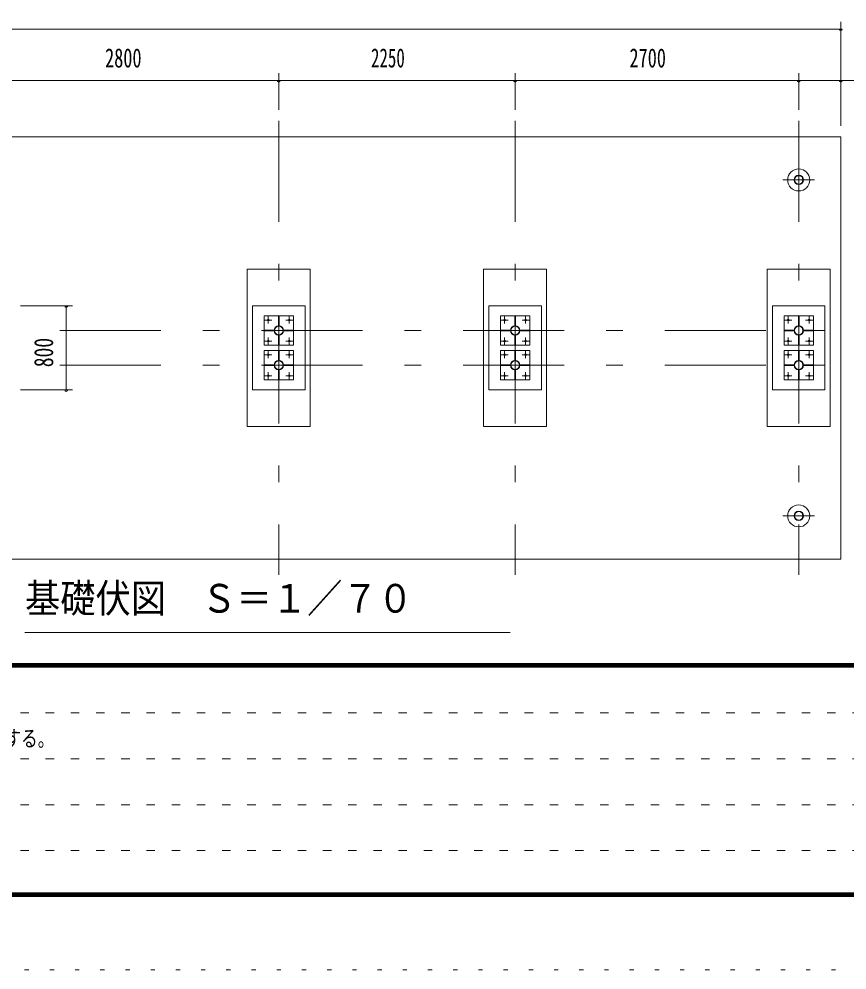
# Model space of a CAD drawing. Units: millimetres, scale not verified, with parts at other scales. Extents: x -34086 to 34091, y -14700 to 14700.
# Drawn here: x -1763 to 6120, y -14700 to -5647 of the extents above; entities that cross this region are included whole.
import ezdxf
from ezdxf.enums import TextEntityAlignment as Align

# ---------------------------------------------------------------- set-up
doc = ezdxf.new("R2010")
doc.units = ezdxf.units.MM
doc.header["$LTSCALE"] = 80
for name, pattern in [('USER1', [3, 1, -2]), ('USER3', [24, 12, -5, 2, -5]), ('USER4', [3, 0.5, -2.5])]:
    doc.linetypes.add(name, pattern=pattern)
doc.layers.add('0-1_0-F1TEXT', color=7, linetype='Continuous')
for name, color, linetype, lineweight in [('0-2_1-07BOLD', 7, 'Continuous', 18), ('0-3_1-27CENTER', 3, 'USER3', 18), ('0-5_1-57DIM', 3, 'Continuous', 18), ('0-C_F-F1PAPER', 5, 'Continuous', 18), ('0-D_F-E_J_ADD', 5, 'USER4', 18)]:
    doc.layers.add(name, color=color, linetype=linetype, lineweight=lineweight)
doc.styles.add('ＭＳ ゴシック', font='')
doc.styles.get('ＭＳ ゴシック').set_extended_font_data('MS Gothic')

msp = doc.modelspace()

# ---------------------------------------------------------------- linework, layer by layer
at = {"layer": '0-2_1-07BOLD'}
for p, q in [((6060.32, -6767.46), (-4939.68, -6767.46)), ((6060.32, -6767.46), (6060.32, -10787.46)), ((1010.32, -9527.46), (1010.32, -8027.46)), ((2660.32, -8027.46), (3260.32, -8027.46)), ((2660.32, -9527.46), (2660.32, -8027.46)), ((5960.32, -9527.46), (5960.32, -8027.46)), ((960.32, -8377.46), (460.32, -8377.46)), ((2710.32, -9177.46), (2710.32, -8377.46)), ((3210.32, -8377.46), (2710.32, -8377.46)), ((5910.32, -8377.46), (5410.32, -8377.46)), ((5410.32, -9177.46), (5410.32, -8377.46)), ((5910.32, -8377.46), (5910.32, -9177.46)), ((707.32, -8472.91), (713.32, -8472.91)), ((713.32, -8472.91), (713.32, -8567.91)), ((2957.32, -8472.91), (2963.32, -8472.91)), ((2957.32, -8472.91), (2957.32, -8567.91)), ((2963.32, -8472.91), (2963.32, -8567.91)), ((5520.32, -8472.46), (5800.32, -8472.46)), ((5520.32, -8752.46), (5520.32, -8472.46)), ((5657.32, -8472.91), (5657.32, -8567.91)), ((5657.32, -8472.91), (5663.32, -8472.91)), ((5663.32, -8472.91), (5663.32, -8567.91)), ((5800.32, -8472.46), (5800.32, -8752.46)), ((707.32, -8547.91), (713.32, -8547.91)), ((2957.32, -8547.91), (2963.32, -8547.91)), ((2957.32, -8567.91), (2963.32, -8567.91)), ((5657.32, -8547.91), (5663.32, -8547.91)), ((5657.32, -8567.91), (5663.32, -8567.91)), ((570.77, -8615.46), (665.77, -8615.46)), ((645.77, -8615.46), (645.77, -8609.46)), ((665.77, -8615.46), (665.77, -8609.46)), ((707.32, -8752.01), (707.32, -8657.01)), ((713.32, -8677.01), (707.32, -8677.01)), ((849.87, -8615.46), (754.87, -8615.46)), ((774.87, -8609.46), (774.87, -8615.46)), ((849.87, -8609.46), (849.87, -8615.46)), ((2820.77, -8609.46), (2915.77, -8609.46)), ((2820.77, -8615.46), (2820.77, -8609.46)), ((2895.77, -8615.46), (2895.77, -8609.46)), ((2957.32, -8752.01), (2957.32, -8657.01)), ((2963.32, -8657.01), (2957.32, -8657.01)), ((2963.32, -8677.01), (2957.32, -8677.01)), ((2963.32, -8752.01), (2963.32, -8657.01)), ((3099.87, -8615.46), (3004.87, -8615.46)), ((3024.87, -8609.46), (3024.87, -8615.46)), ((3099.87, -8609.46), (3099.87, -8615.46)), ((5520.77, -8615.46), (5615.77, -8615.46)), ((5595.77, -8615.46), (5595.77, -8609.46)), ((5615.77, -8615.46), (5615.77, -8609.46)), ((5663.32, -8657.01), (5657.32, -8657.01)), ((5657.32, -8752.01), (5657.32, -8657.01)), ((5663.32, -8677.01), (5657.32, -8677.01)), ((5663.32, -8752.01), (5663.32, -8657.01)), ((5799.87, -8615.46), (5704.87, -8615.46)), ((5724.87, -8609.46), (5724.87, -8615.46)), ((5799.87, -8609.46), (5799.87, -8615.46)), ((713.32, -8752.01), (707.32, -8752.01)), ((2963.32, -8752.01), (2957.32, -8752.01)), ((5800.32, -8752.46), (5520.32, -8752.46)), ((5663.32, -8752.01), (5657.32, -8752.01)), ((570.32, -8802.46), (850.32, -8802.46)), ((570.32, -9082.46), (570.32, -8802.46)), ((707.32, -8802.91), (707.32, -8897.91)), ((707.32, -8802.91), (713.32, -8802.91)), ((713.32, -8802.91), (713.32, -8897.91)), ((850.32, -8802.46), (850.32, -9082.46)), ((2820.32, -8802.46), (3100.32, -8802.46)), ((2820.32, -9082.46), (2820.32, -8802.46)), ((2957.32, -8802.91), (2963.32, -8802.91)), ((2957.32, -8802.91), (2957.32, -8897.91)), ((2963.32, -8802.91), (2963.32, -8897.91)), ((3100.32, -8802.46), (3100.32, -9082.46)), ((5520.32, -9082.46), (5520.32, -8802.46)), ((5520.32, -8802.46), (5800.32, -8802.46)), ((5657.32, -8802.91), (5663.32, -8802.91)), ((5663.32, -8802.91), (5663.32, -8897.91)), ((5800.32, -8802.46), (5800.32, -9082.46)), ((570.77, -8939.46), (665.77, -8939.46)), ((570.77, -8945.46), (570.77, -8939.46)), ((645.77, -8945.46), (645.77, -8939.46)), ((707.32, -8877.91), (713.32, -8877.91)), ((707.32, -8897.91), (713.32, -8897.91)), ((754.87, -8939.46), (754.87, -8945.46)), ((849.87, -8939.46), (754.87, -8939.46)), ((774.87, -8939.46), (774.87, -8945.46)), ((2820.77, -8945.46), (2915.77, -8945.46)), ((2895.77, -8945.46), (2895.77, -8939.46)), ((2915.77, -8945.46), (2915.77, -8939.46)), ((2957.32, -8877.91), (2963.32, -8877.91)), ((2957.32, -8897.91), (2963.32, -8897.91)), ((3004.87, -8939.46), (3004.87, -8945.46)), ((3099.87, -8939.46), (3004.87, -8939.46)), ((3024.87, -8939.46), (3024.87, -8945.46)), ((5520.77, -8945.46), (5520.77, -8939.46)), ((5520.77, -8939.46), (5615.77, -8939.46)), ((5595.77, -8945.46), (5595.77, -8939.46)), ((5657.32, -8877.91), (5663.32, -8877.91)), ((5799.87, -8945.46), (5704.87, -8945.46)), ((5724.87, -8939.46), (5724.87, -8945.46)), ((5799.87, -8939.46), (5799.87, -8945.46)), ((713.32, -8987.01), (707.32, -8987.01)), ((713.32, -9007.01), (707.32, -9007.01)), ((713.32, -9082.01), (713.32, -8987.01)), ((2963.32, -8987.01), (2957.32, -8987.01)), ((2957.32, -9082.01), (2957.32, -8987.01)), ((2963.32, -9007.01), (2957.32, -9007.01)), ((2963.32, -9082.01), (2963.32, -8987.01)), ((5663.32, -8987.01), (5657.32, -8987.01)), ((5657.32, -9082.01), (5657.32, -8987.01)), ((5663.32, -9007.01), (5657.32, -9007.01)), ((5663.32, -9082.01), (5663.32, -8987.01)), ((850.32, -9082.46), (570.32, -9082.46)), ((3100.32, -9082.46), (2820.32, -9082.46)), ((2963.32, -9082.01), (2957.32, -9082.01)), ((5800.32, -9082.46), (5520.32, -9082.46)), ((5663.32, -9082.01), (5657.32, -9082.01)), ((5910.32, -9177.46), (5410.32, -9177.46)), ((410.32, -9527.46), (1010.32, -9527.46)), ((5360.32, -9527.46), (5960.32, -9527.46)), ((6060.32, -10787.46), (-4939.68, -10787.46))]:
    msp.add_line(p, q, dxfattribs=at)
for points in [[(410.32, -9527.46), (410.32, -8027.46), (1010.32, -8027.46)], [(2660.32, -9527.46), (3260.32, -9527.46), (3260.32, -8027.46)], [(5360.32, -9527.46), (5360.32, -8027.46), (5960.32, -8027.46)], [(960.32, -8377.46), (960.32, -9177.46), (460.32, -9177.46), (460.32, -8377.46)], [(3210.32, -8377.46), (3210.32, -9177.46), (2710.32, -9177.46)], [(707.32, -8472.91), (707.32, -8567.91), (713.32, -8567.91)], [(570.77, -8615.46), (570.77, -8609.46), (665.77, -8609.46)], [(713.32, -8752.01), (713.32, -8657.01), (707.32, -8657.01)], [(849.87, -8609.46), (754.87, -8609.46), (754.87, -8615.46)], [(2820.77, -8615.46), (2915.77, -8615.46), (2915.77, -8609.46)], [(3099.87, -8609.46), (3004.87, -8609.46), (3004.87, -8615.46)], [(5520.77, -8615.46), (5520.77, -8609.46), (5615.77, -8609.46)], [(5799.87, -8609.46), (5704.87, -8609.46), (5704.87, -8615.46)], [(5657.32, -8802.91), (5657.32, -8897.91), (5663.32, -8897.91)], [(570.77, -8945.46), (665.77, -8945.46), (665.77, -8939.46)], [(849.87, -8939.46), (849.87, -8945.46), (754.87, -8945.46)], [(2820.77, -8945.46), (2820.77, -8939.46), (2915.77, -8939.46)], [(3099.87, -8939.46), (3099.87, -8945.46), (3004.87, -8945.46)], [(5520.77, -8945.46), (5615.77, -8945.46), (5615.77, -8939.46)], [(5799.87, -8939.46), (5704.87, -8939.46), (5704.87, -8945.46)], [(713.32, -9082.01), (707.32, -9082.01), (707.32, -8987.01)]]:
    msp.add_lwpolyline(points, dxfattribs=at)
for points in [[(850.32, -8472.46), (850.32, -8752.46), (570.32, -8752.46), (570.32, -8472.46)], [(2820.32, -8752.46), (2820.32, -8472.46), (3100.32, -8472.46), (3100.32, -8752.46)]]:
    msp.add_lwpolyline(points, close=True, dxfattribs=at)
for centre, radius in [((5660.32, -7178.46), 105), ((5660.32, -7178.46), 44.55), ((5660.32, -7178.46), 40.35), ((610.32, -8512.46), 8), ((810.32, -8512.46), 8), ((2860.32, -8512.46), 8), ((3060.32, -8512.46), 8), ((5560.32, -8512.46), 8), ((5760.32, -8512.46), 8), ((710.32, -8612.46), 44.55), ((710.32, -8612.46), 40.35), ((2960.32, -8612.46), 44.55), ((2960.32, -8612.46), 40.35), ((5660.32, -8612.46), 44.55), ((5660.32, -8612.46), 40.35), ((610.32, -8712.46), 8), ((810.32, -8712.46), 8), ((2860.32, -8712.46), 8), ((3060.32, -8712.46), 8), ((5560.32, -8712.46), 8), ((5760.32, -8712.46), 8), ((610.32, -8842.46), 8), ((810.32, -8842.46), 8), ((2860.32, -8842.46), 8), ((3060.32, -8842.46), 8), ((5560.32, -8842.46), 8), ((5760.32, -8842.46), 8), ((710.32, -8942.46), 44.55), ((710.32, -8942.46), 40.35), ((2960.32, -8942.46), 44.55), ((2960.32, -8942.46), 40.35), ((5660.32, -8942.46), 44.55), ((5660.32, -8942.46), 40.35), ((610.32, -9042.46), 8), ((810.32, -9042.46), 8), ((2860.32, -9042.46), 8), ((3060.32, -9042.46), 8), ((5560.32, -9042.46), 8), ((5760.32, -9042.46), 8), ((5660.32, -10376.46), 105), ((5660.32, -10376.46), 44.55), ((5660.32, -10376.46), 40.35)]:
    msp.add_circle(centre, radius, dxfattribs=at)
at = {"layer": '0-3_1-27CENTER'}
for p, q in [((710.32, -6617.46), (710.32, -10937.46)), ((2960.32, -6617.46), (2960.32, -10937.46)), ((5660.32, -6617.46), (5660.32, -10937.46)), ((5810.32, -7178.46), (5510.32, -7178.46)), ((610.32, -8478.31), (610.32, -8546.6)), ((810.32, -8478.31), (810.32, -8546.6)), ((2860.32, -8478.31), (2860.32, -8546.6)), ((3060.32, -8478.31), (3060.32, -8546.6)), ((5560.32, -8478.31), (5560.32, -8546.6)), ((5760.32, -8478.31), (5760.32, -8546.6)), ((576.18, -8512.46), (644.47, -8512.46)), ((776.18, -8512.46), (844.47, -8512.46)), ((2826.18, -8512.46), (2894.47, -8512.46)), ((3026.18, -8512.46), (3094.47, -8512.46)), ((5526.18, -8512.46), (5594.47, -8512.46)), ((5726.18, -8512.46), (5794.47, -8512.46)), ((-3369.68, -8612.46), (-1669.68, -8612.46)), ((-1372.75, -8612.46), (6210.32, -8612.46)), ((610.32, -8678.31), (610.32, -8746.6)), ((810.32, -8678.31), (810.32, -8746.6)), ((2860.32, -8678.31), (2860.32, -8746.6)), ((3060.32, -8678.31), (3060.32, -8746.6)), ((5560.32, -8678.31), (5560.32, -8746.6)), ((5760.32, -8678.31), (5760.32, -8746.6)), ((576.18, -8712.46), (644.47, -8712.46)), ((776.18, -8712.46), (844.47, -8712.46)), ((2826.18, -8712.46), (2894.47, -8712.46)), ((3026.18, -8712.46), (3094.47, -8712.46)), ((5526.18, -8712.46), (5594.47, -8712.46)), ((5726.18, -8712.46), (5794.47, -8712.46)), ((576.18, -8842.46), (644.47, -8842.46)), ((610.32, -8808.31), (610.32, -8876.6)), ((776.18, -8842.46), (844.47, -8842.46)), ((810.32, -8808.31), (810.32, -8876.6)), ((2826.18, -8842.46), (2894.47, -8842.46)), ((2860.32, -8808.31), (2860.32, -8876.6)), ((3026.18, -8842.46), (3094.47, -8842.46)), ((3060.32, -8808.31), (3060.32, -8876.6)), ((5526.18, -8842.46), (5594.47, -8842.46)), ((5560.32, -8808.31), (5560.32, -8876.6)), ((5726.18, -8842.46), (5794.47, -8842.46)), ((5760.32, -8808.31), (5760.32, -8876.6)), ((-3369.68, -8942.46), (-1669.68, -8942.46)), ((-1372.75, -8942.46), (6210.32, -8942.46)), ((576.18, -9042.46), (644.47, -9042.46)), ((610.32, -9008.31), (610.32, -9076.6)), ((776.18, -9042.46), (844.47, -9042.46)), ((810.32, -9008.31), (810.32, -9076.6)), ((2826.18, -9042.46), (2894.47, -9042.46)), ((2860.32, -9008.31), (2860.32, -9076.6)), ((3026.18, -9042.46), (3094.47, -9042.46)), ((3060.32, -9008.31), (3060.32, -9076.6)), ((5526.18, -9042.46), (5594.47, -9042.46)), ((5560.32, -9008.31), (5560.32, -9076.6)), ((5726.18, -9042.46), (5794.47, -9042.46)), ((5760.32, -9008.31), (5760.32, -9076.6)), ((5510.32, -10376.46), (5810.32, -10376.46))]:
    msp.add_line(p, q, dxfattribs=at)
at = {"layer": '0-5_1-57DIM'}
for p, q in [((6060.32, -6662.46), (6060.32, -5672.46)), ((-4939.68, -5742.46), (6060.32, -5742.46)), ((6074.32, -5742.46), (6046.32, -5742.46)), ((-5489.18, -6232.46), (6609.82, -6232.46)), ((724.32, -6232.46), (696.32, -6232.46)), ((710.32, -6512.46), (710.32, -6162.46)), ((2974.32, -6232.46), (2946.32, -6232.46)), ((2960.32, -6512.46), (2960.32, -6162.46)), ((5674.32, -6232.46), (5646.32, -6232.46)), ((5660.32, -6512.46), (5660.32, -6162.46)), ((6074.32, -6232.46), (6046.32, -6232.46)), ((-1749.68, -8377.46), (-1252.75, -8377.46)), ((-1298.75, -8377.46), (-1326.75, -8377.46)), ((-1312.75, -8377.46), (-1312.75, -9177.46)), ((-1749.68, -9177.46), (-1252.75, -9177.46)), ((-1298.75, -9177.46), (-1326.75, -9177.46)), ((2914.19, -11487.46), (-1705.81, -11487.46))]:
    msp.add_line(p, q, dxfattribs=at)
for centre in [(6060.32, -5742.46), (710.32, -6232.46), (2960.32, -6232.46), (5660.32, -6232.46), (6060.32, -6232.46), (-1312.75, -8377.46), (-1312.75, -9177.46)]:
    msp.add_arc(centre, 14, 180, 0, dxfattribs=at)
at = {"layer": '0-C_F-F1PAPER'}
for p, q in [((33355.86, -11781), (-6754.13, -11781)), ((33355.86, -11784.5), (-6754.13, -11784.5)), ((33355.86, -11788), (-6754.13, -11788)), ((33355.86, -11791.5), (-6754.13, -11791.5)), ((33355.86, -11795), (-6754.13, -11795)), ((33355.86, -11798.5), (-6754.13, -11798.5)), ((33355.86, -11802), (-6754.13, -11802)), ((33355.86, -11805.5), (-6754.13, -11805.5)), ((33355.86, -11809), (-6754.13, -11809)), ((33355.86, -11812.5), (-6754.13, -11812.5)), ((33355.86, -11816), (-6754.13, -11816)), ((-6789.13, -14000), (33390.86, -14000)), ((-6782.13, -13993), (33383.86, -13993)), ((-6775.13, -13986), (33376.86, -13986)), ((-6768.13, -13979), (33369.86, -13979)), ((-6754.13, -13965), (33355.86, -13965))]:
    msp.add_line(p, q, dxfattribs=at)
at = {"layer": '0-C_F-F1PAPER', "color": 6, "linetype": 'USER1'}
for p, q in [((-6789.13, -12252.8), (18760.87, -12252.8)), ((-6789.13, -12689.6), (18760.87, -12689.6)), ((-6789.13, -13126.4), (18760.87, -13126.4)), ((-6789.13, -13563.2), (15249.67, -13563.2))]:
    msp.add_line(p, q, dxfattribs=at)
at = {"layer": '0-C_F-F1PAPER'}
for points in [[(-6785.63, -13996.5), (33387.36, -13996.5), (33387.36, 14136.5)], [(-6778.63, -13989.5), (33380.36, -13989.5), (33380.36, 14129.5)], [(-6771.63, -13982.5), (33373.36, -13982.5), (33373.36, 14122.5)], [(-6764.63, -13975.5), (33366.37, -13975.5), (33366.37, 14115.5)], [(-6761.13, -13972), (33362.86, -13972), (33362.86, 14112)], [(-6757.63, -13968.5), (33359.36, -13968.5), (33359.36, 14108.5)]]:
    msp.add_lwpolyline(points, dxfattribs=at)
at = {"layer": '0-D_F-E_J_ADD'}
msp.add_line((34090.87, -14700), (-7489.13, -14700), dxfattribs=at)

# ---------------------------------------------------------------- texts
at = {"layer": '0-1_0-F1TEXT', "style": 'ＭＳ ゴシック', "width": 0.75}
msp.add_text('\u3000の亜鉛めっき処理後、ポリエステル樹脂の焼付塗装とする。', height=155, dxfattribs=at).set_placement((-5865.7, -12619.6), align=Align.BOTTOM_LEFT)
at = {"layer": '0-5_1-57DIM', "color": 7, "style": 'ＭＳ ゴシック'}
for s, height, width, p in [('2800', 182.3, 0.7, (-943.46, -6162.46)), ('2250', 182.3, 0.65, (1587.97, -6162.46)), ('2700', 182.3, 0.7, (4049.08, -6162.46)), ('基礎伏図\u3000Ｓ＝１／７０', 273.5, 0.9, (-1705.81, -11380.15))]:
    msp.add_text(s, height=height, dxfattribs=dict(at, width=width)).set_placement(p, align=Align.BOTTOM_LEFT)
at = {"layer": '0-5_1-57DIM', "color": 7, "style": 'ＭＳ ゴシック', "width": 0.75}
msp.add_text('800', height=182.3, rotation=90, dxfattribs=at).set_placement((-1382.75, -8961.43), align=Align.BOTTOM_LEFT)

doc.saveas('drawing.dxf')
